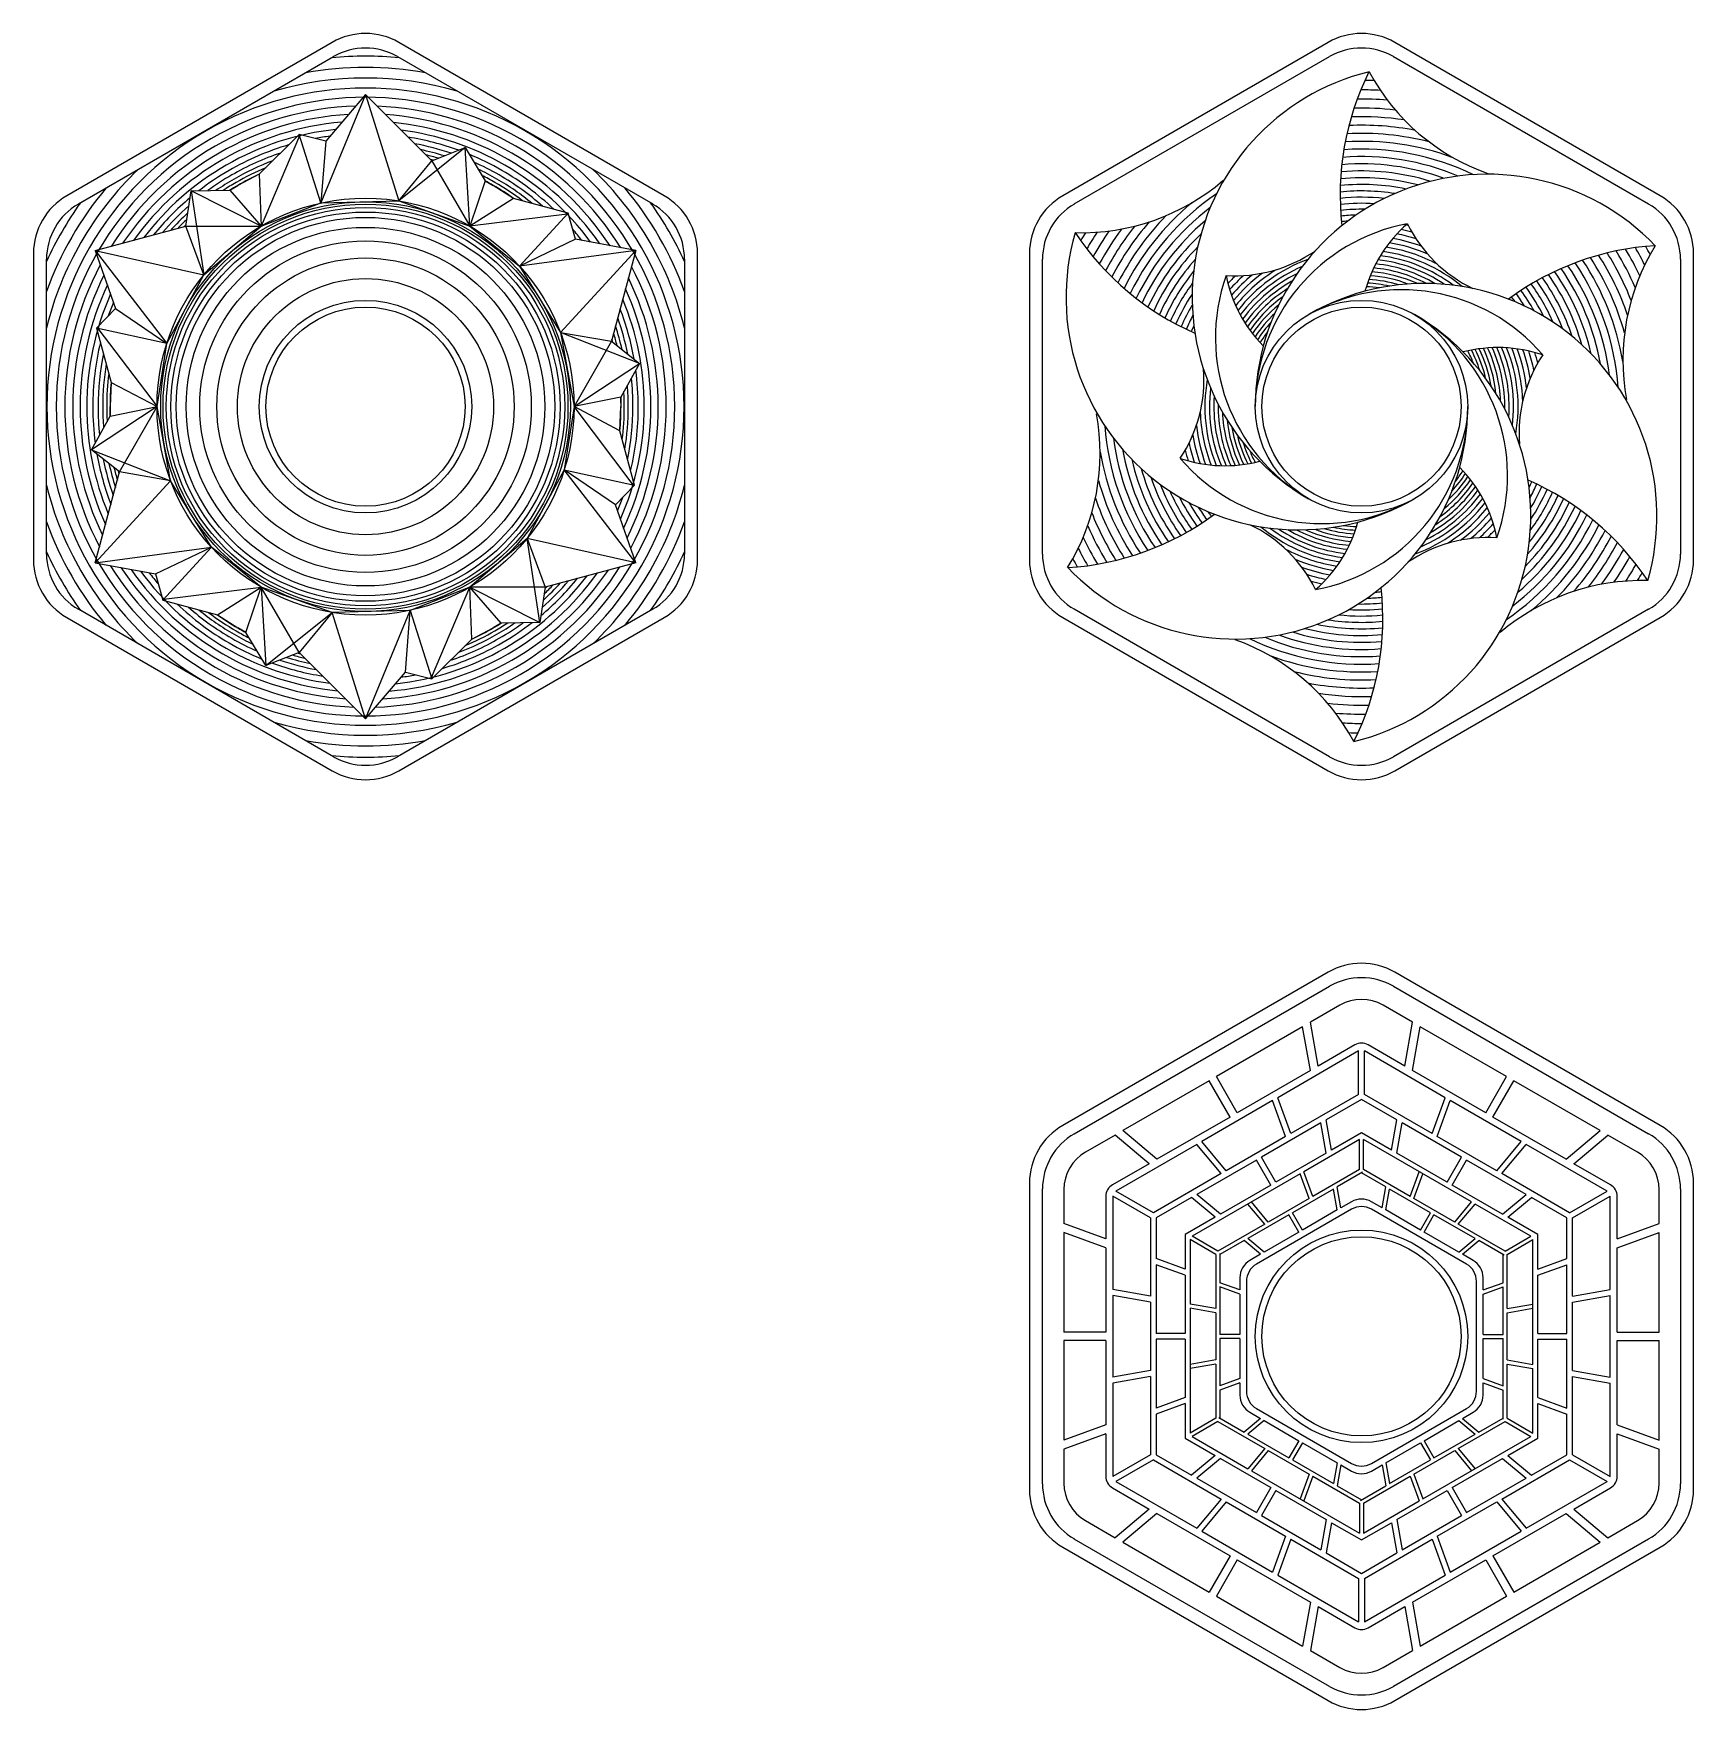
# Model space of a CAD drawing. Header units: millimetres. Extents: x -250 to 625, y -316 to 755.
# Drawn here: x -250 to 0, y -196.2 to 56.2 of the extents above; entities that cross this region are included whole.
import ezdxf

# ---------------------------------------------------------------- set-up
doc = ezdxf.new("R2010")
doc.units = ezdxf.units.MM
doc.layers.get('0').update_dxf_attribs({"lineweight": 25, "true_color": 0xffffff})
doc.layers.add('cut', color=1, linetype='Continuous', lineweight=25, true_color=0xff0000)

msp = doc.modelspace()

# ---------------------------------------------------------------- linework, layer by layer
for p, q in [((-205, 54.85), (-245, 31.75)), ((-155, 31.75), (-195, 54.85)), ((-55, 54.85), (-95, 31.75)), ((-5, 31.75), (-45, 54.85)), ((-250, 23.09), (-250, -23.09)), ((-150, -23.09), (-150, 23.09)), ((-100, 23.09), (-100, -23.09)), ((0, -23.09), (0, 23.09)), ((-245, -31.75), (-205, -54.85)), ((-195, -54.85), (-155, -31.75)), ((-95, -31.75), (-55, -54.85)), ((-45, -54.85), (-5, -31.75)), ((-55, -85.15), (-95, -108.25)), ((-5, -108.25), (-45, -85.15)), ((-100, -116.91), (-100, -163.09)), ((0, -163.09), (0, -116.91)), ((-95, -171.75), (-55, -194.85)), ((-45, -194.85), (-5, -171.75))]:
    msp.add_line(p, q)
for centre in [(-200, 0), (-50, 0), (-50, -140)]:
    msp.add_circle(centre, 15)
for centre, start, end in [((-200, 46.19), 60, 120), ((-50, 46.19), 60, 120), ((-240, 23.09), 120, 180), ((-160, 23.09), 360, 60), ((-90, 23.09), 120, 180), ((-10, 23.09), 360, 60), ((-240, -23.09), 180, 240), ((-160, -23.09), 300, 360), ((-90, -23.09), 180, 240), ((-10, -23.09), 300, 360), ((-200, -46.19), 240, 300), ((-50, -46.19), 240, 300), ((-50, -93.81), 60, 120), ((-90, -116.91), 120, 180), ((-10, -116.91), 360, 60), ((-90, -163.09), 180, 240), ((-10, -163.09), 300, 360), ((-50, -186.19), 240, 300)]:
    msp.add_arc(centre, 10, start, end)
at = {"layer": 'cut'}
for p, q in [((-243.25, 30.52), (-204.81, 52.71)), ((-195.19, 52.71), (-156.75, 30.52)), ((-93.25, 30.52), (-54.81, 52.71)), ((-45.19, 52.71), (-6.75, 30.52)), ((-200, 47), (-206.71, 30.68)), ((-200, 47), (-206, 40)), ((-200, 47), (-190, 37)), ((-200, 47), (-195, 31)), ((-210, 41), (-216, 35)), ((-209.93, 40.79), (-215.7, 27.19)), ((-206, 40), (-210, 41)), ((-206.71, 30.68), (-210, 41)), ((-206, 40), (-206.71, 30.68)), ((-185, 39), (-195, 31)), ((-190, 37), (-185, 39)), ((-185, 39), (-182, 34)), ((-184.3, 27.19), (-185, 39)), ((-195, 31), (-190, 37)), ((-190, 37), (-184.3, 27.19)), ((-220.44, 32.59), (-219.22, 33.29)), ((-216, 35), (-219.22, 33.29)), ((-216, 35), (-215.7, 27.19)), ((-182, 34), (-184.3, 27.19)), ((-182, 34), (-180.78, 33.29)), ((-177.69, 31.36), (-180.78, 33.29)), ((-227.04, 27.16), (-226.27, 32.49)), ((-226.27, 32.49), (-220.44, 32.59)), ((-226.27, 32.49), (-224.35, 19.83)), ((-215.7, 27.19), (-226.27, 32.49)), ((-220.44, 32.59), (-215.7, 27.19)), ((-215.7, 27.19), (-206.71, 30.68)), ((-206.71, 30.68), (-195, 31)), ((-195, 31), (-184.3, 27.19)), ((-177.69, 31.36), (-184.3, 27.19)), ((-169.49, 29.16), (-177.69, 31.36)), ((-169.64, 29), (-184.3, 27.19)), ((-176.79, 21.15), (-169.49, 29.16)), ((-168.36, 25.2), (-169.49, 29.16)), ((-240.7, 23.5), (-227.04, 27.16)), ((-227.04, 27.16), (-215.7, 27.19)), ((-224.35, 19.83), (-227.04, 27.16)), ((-224.35, 19.83), (-215.7, 27.19)), ((-184.3, 27.19), (-176.79, 21.15)), ((-240.7, 23.5), (-237.64, 14.8)), ((-240.7, 23.5), (-224.35, 19.83)), ((-240.7, 23.5), (-229.92, 9.53)), ((-168.36, 25.2), (-176.79, 21.15)), ((-159.3, 23.5), (-176.79, 21.15)), ((-159.3, 23.5), (-170.65, 11.17)), ((-159.3, 23.5), (-168.36, 25.2)), ((-159.3, 23.5), (-162.96, 9.84)), ((-248.05, -22.19), (-248.05, 22.19)), ((-176.79, 21.15), (-170.65, 11.17)), ((-151.95, 22.19), (-151.95, -22.19)), ((-98.05, -22.19), (-98.05, 22.19)), ((-1.95, 22.19), (-1.95, -22.19)), ((-229.92, 9.53), (-224.35, 19.83)), ((-237.64, 14.8), (-240.51, 11.84)), ((-237.64, 14.8), (-229.92, 9.53)), ((-240.51, 11.84), (-238.31, 3.64)), ((-229.92, 9.53), (-240.51, 11.84)), ((-240.29, 11.79), (-231.4, 0)), ((-170.65, 11.17), (-162.96, 9.84)), ((-158.73, 6.51), (-170.65, 11.17)), ((-170.65, 11.17), (-168.6, 0)), ((-231.4, 0), (-229.92, 9.53)), ((-162.96, 9.84), (-168.6, 0)), ((-162.96, 9.84), (-158.73, 6.51)), ((-168.6, 0), (-158.73, 6.51)), ((-158.73, 6.51), (-161.56, 1.41)), ((-238.31, 3.64), (-238.44, 0)), ((-238.31, 3.64), (-231.4, 0)), ((-231.4, 0), (-241.27, -6.51)), ((-238.44, -1.41), (-238.44, 0)), ((-238.44, -1.41), (-231.4, 0)), ((-237.04, -9.84), (-231.4, 0)), ((-229.35, -11.17), (-231.4, 0)), ((-161.56, 1.41), (-168.6, 0)), ((-161.56, 1.41), (-161.56, 0)), ((-241.27, -6.51), (-238.44, -1.41)), ((-168.6, 0), (-170.08, -9.53)), ((-161.69, -3.64), (-168.6, 0)), ((-159.71, -11.79), (-168.6, 0)), ((-161.69, -3.64), (-161.56, 0)), ((-159.49, -11.84), (-161.69, -3.64)), ((-237.04, -9.84), (-241.27, -6.51)), ((-241.27, -6.51), (-229.35, -11.17)), ((-240.7, -23.5), (-237.04, -9.84)), ((-229.35, -11.17), (-237.04, -9.84)), ((-170.08, -9.53), (-175.65, -19.83)), ((-159.3, -23.5), (-170.08, -9.53)), ((-170.08, -9.53), (-159.49, -11.84)), ((-162.36, -14.8), (-170.08, -9.53)), ((-240.7, -23.5), (-229.35, -11.17)), ((-223.21, -21.15), (-229.35, -11.17)), ((-162.36, -14.8), (-159.49, -11.84)), ((-159.3, -23.5), (-162.36, -14.8)), ((-175.65, -19.83), (-184.3, -27.19)), ((-159.3, -23.5), (-175.65, -19.83)), ((-175.65, -19.83), (-172.96, -27.16)), ((-173.73, -32.49), (-175.65, -19.83)), ((-240.7, -23.5), (-223.21, -21.15)), ((-231.64, -25.2), (-223.21, -21.15)), ((-223.21, -21.15), (-230.51, -29.16)), ((-215.7, -27.19), (-223.21, -21.15)), ((-240.7, -23.5), (-231.64, -25.2)), ((-231.64, -25.2), (-230.51, -29.16)), ((-159.3, -23.5), (-172.96, -27.16)), ((-230.36, -29), (-215.7, -27.19)), ((-222.31, -31.36), (-215.7, -27.19)), ((-218, -34), (-215.7, -27.19)), ((-210, -37), (-215.7, -27.19)), ((-205, -31), (-215.7, -27.19)), ((-215.7, -27.19), (-215, -39)), ((-184.3, -27.19), (-193.29, -30.68)), ((-190.07, -40.79), (-184.3, -27.19)), ((-172.96, -27.16), (-184.3, -27.19)), ((-184.3, -27.19), (-173.73, -32.49)), ((-184, -35), (-184.3, -27.19)), ((-179.56, -32.59), (-184.3, -27.19)), ((-172.96, -27.16), (-173.73, -32.49)), ((-230.51, -29.16), (-222.31, -31.36)), ((-204.81, -52.71), (-243.25, -30.52)), ((-222.31, -31.36), (-219.22, -33.29)), ((-215, -39), (-205, -31)), ((-205, -31), (-210, -37)), ((-193.29, -30.68), (-205, -31)), ((-200, -47), (-205, -31)), ((-200, -47), (-193.29, -30.68)), ((-156.75, -30.52), (-195.19, -52.71)), ((-194, -40), (-193.29, -30.68)), ((-193.29, -30.68), (-190, -41)), ((-179.56, -32.59), (-180.78, -33.29)), ((-173.73, -32.49), (-179.56, -32.59)), ((-54.81, -52.71), (-93.25, -30.52)), ((-6.75, -30.52), (-45.19, -52.71)), ((-218, -34), (-219.22, -33.29)), ((-215, -39), (-218, -34)), ((-190, -41), (-184, -35)), ((-184, -35), (-180.78, -33.29)), ((-210, -37), (-215, -39)), ((-200, -47), (-210, -37)), ((-200, -47), (-194, -40)), ((-194, -40), (-190, -41)), ((-93.25, -109.48), (-54.81, -87.29)), ((-45.19, -87.29), (-6.75, -109.48)), ((-53.25, -90.13), (-57.7, -92.7)), ((-42.3, -92.7), (-46.75, -90.13)), ((-58.86, -93.37), (-71.86, -100.87)), ((-57.7, -99.98), (-58.86, -93.37)), ((-56.53, -99.31), (-57.7, -92.7)), ((-43.47, -99.31), (-42.3, -92.7)), ((-42.3, -99.98), (-41.14, -93.37)), ((-28.14, -100.87), (-41.14, -93.37)), ((-50.44, -97.02), (-62.62, -104.06)), ((-51, -96.12), (-56.53, -99.31)), ((-50.44, -103.56), (-50.44, -97.02)), ((-37.38, -104.06), (-49.57, -97.02)), ((-49.57, -103.56), (-49.57, -97.02)), ((-43.47, -99.31), (-49, -96.12)), ((-68.71, -106.34), (-71.86, -100.87)), ((-57.7, -99.98), (-68.71, -106.34)), ((-31.29, -106.34), (-42.3, -99.98)), ((-31.29, -106.34), (-28.14, -100.87)), ((-72.95, -101.5), (-85.95, -109.01)), ((-69.8, -106.97), (-72.95, -101.5)), ((-30.2, -106.97), (-27.05, -101.5)), ((-14.05, -109.01), (-27.05, -101.5)), ((-63.38, -104.5), (-74.05, -110.66)), ((-61.42, -109.9), (-63.38, -104.5)), ((-60.65, -109.46), (-62.62, -104.06)), ((-50.44, -103.56), (-60.65, -109.46)), ((-50, -104.31), (-55.31, -107.38)), ((-44.69, -107.38), (-50, -104.31)), ((-39.35, -109.46), (-49.57, -103.56)), ((-39.35, -109.46), (-37.38, -104.06)), ((-38.58, -109.9), (-36.62, -104.5)), ((-25.95, -110.66), (-36.62, -104.5)), ((-69.8, -106.97), (-80.81, -113.33)), ((-56.11, -107.84), (-65.08, -113.02)), ((-55.31, -112.4), (-56.11, -107.84)), ((-54.51, -111.94), (-55.31, -107.38)), ((-45.49, -111.94), (-44.69, -107.38)), ((-44.69, -112.4), (-43.89, -107.84)), ((-34.92, -113.02), (-43.89, -107.84)), ((-19.19, -113.33), (-30.2, -106.97)), ((-87.12, -109.68), (-91.57, -112.25)), ((-81.97, -114), (-87.12, -109.68)), ((-80.81, -113.33), (-85.95, -109.01)), ((-70.36, -115.06), (-74.05, -110.66)), ((-61.42, -109.9), (-70.36, -115.06)), ((-50.3, -110.36), (-58.7, -115.21)), ((-50, -109.34), (-54.51, -111.94)), ((-50.3, -114.87), (-50.3, -110.36)), ((-45.49, -111.94), (-50, -109.34)), ((-33.41, -119.76), (-49.7, -110.36)), ((-49.7, -114.87), (-49.7, -110.36)), ((-29.64, -115.06), (-38.58, -109.9)), ((-29.64, -115.06), (-25.95, -110.66)), ((-19.19, -113.33), (-14.05, -109.01)), ((-18.03, -114), (-12.88, -109.68)), ((-8.43, -112.25), (-12.88, -109.68)), ((-74.82, -111.1), (-87, -118.13)), ((-71.12, -115.5), (-74.82, -111.1)), ((-65.83, -113.45), (-74.8, -118.63)), ((-63.65, -117.22), (-65.83, -113.45)), ((-62.9, -116.79), (-65.08, -113.02)), ((-55.31, -112.4), (-62.9, -116.79)), ((-37.1, -116.79), (-44.69, -112.4)), ((-37.1, -116.79), (-34.92, -113.02)), ((-36.35, -117.22), (-34.17, -113.45)), ((-25.2, -118.63), (-34.17, -113.45)), ((-28.88, -115.5), (-25.18, -111.1)), ((-13, -118.13), (-25.18, -111.1)), ((-81.97, -114), (-87.5, -117.19)), ((-71.12, -115.5), (-81.34, -121.4)), ((-59.23, -115.52), (-75.52, -124.92)), ((-57.88, -119.24), (-59.23, -115.52)), ((-57.35, -118.94), (-58.7, -115.21)), ((-50.3, -114.87), (-57.35, -118.94)), ((-49.85, -115.3), (-53.66, -117.5)), ((-46.34, -117.5), (-50, -115.39)), ((-42.65, -118.94), (-49.7, -114.87)), ((-42.65, -118.94), (-41.3, -115.21)), ((-42.12, -119.24), (-40.77, -115.52)), ((-18.66, -121.4), (-28.88, -115.5)), ((-12.5, -117.19), (-18.03, -114)), ((-98.05, -162.19), (-98.05, -117.81)), ((-94.82, -117.88), (-94.82, -123.02)), ((-81.34, -121.4), (-87, -118.13)), ((-63.65, -117.22), (-71.25, -121.6)), ((-54.22, -117.82), (-60.4, -121.39)), ((-53.66, -120.97), (-54.22, -117.82)), ((-53.11, -120.65), (-53.66, -117.5)), ((-46.89, -120.65), (-46.34, -117.5)), ((-46.34, -120.97), (-45.78, -117.82)), ((-39.6, -121.39), (-45.78, -117.82)), ((-28.75, -121.6), (-36.35, -117.22)), ((-18.66, -121.4), (-13, -118.13)), ((-5.18, -123.02), (-5.18, -117.88)), ((-1.95, -117.81), (-1.95, -162.19)), ((-88.5, -118.92), (-88.5, -125.31)), ((-87.44, -118.89), (-87.44, -132.96)), ((-81.78, -122.16), (-87.44, -118.89)), ((-75.6, -119.09), (-80.91, -122.16)), ((-72.05, -122.07), (-75.6, -119.09)), ((-71.25, -121.6), (-74.8, -118.63)), ((-64.57, -123.1), (-67.12, -120.07)), ((-64.04, -122.8), (-66.59, -119.76)), ((-51.5, -120.87), (-65.82, -129.13)), ((-57.88, -119.24), (-64.04, -122.8)), ((-53.66, -120.97), (-58.9, -123.99)), ((-51.5, -119.72), (-53.11, -120.65)), ((-46.89, -120.65), (-48.5, -119.72)), ((-34.18, -129.13), (-48.5, -120.87)), ((-41.1, -123.99), (-46.34, -120.97)), ((-35.96, -122.8), (-42.12, -119.24)), ((-35.96, -122.8), (-33.41, -119.76)), ((-35.43, -123.1), (-32.88, -120.07)), ((-24.48, -124.92), (-32.88, -120.07)), ((-28.75, -121.6), (-25.2, -118.63)), ((-27.95, -122.07), (-24.4, -119.09)), ((-19.09, -122.16), (-24.4, -119.09)), ((-18.22, -122.16), (-12.56, -118.89)), ((-12.56, -132.96), (-12.56, -118.89)), ((-11.5, -125.31), (-11.5, -118.92)), ((-88.5, -125.31), (-94.82, -123.02)), ((-81.78, -122.16), (-81.78, -133.95)), ((-80.91, -122.16), (-80.91, -128.29)), ((-72.05, -122.07), (-76.55, -124.67)), ((-64.57, -123.1), (-71.62, -127.17)), ((-60.92, -121.69), (-67.1, -125.26)), ((-59.42, -124.29), (-60.92, -121.69)), ((-58.9, -123.99), (-60.4, -121.39)), ((-41.1, -123.99), (-39.6, -121.39)), ((-40.58, -124.29), (-39.08, -121.69)), ((-32.9, -125.26), (-39.08, -121.69)), ((-28.38, -127.17), (-35.43, -123.1)), ((-23.45, -124.67), (-27.95, -122.07)), ((-19.09, -128.29), (-19.09, -122.16)), ((-18.22, -133.95), (-18.22, -122.16)), ((-11.5, -125.31), (-5.18, -123.02)), ((-94.82, -124.36), (-94.82, -139.37)), ((-88.5, -126.66), (-94.82, -124.36)), ((-76.55, -124.67), (-76.55, -129.87)), ((-75.82, -125.44), (-75.82, -135.14)), ((-71.92, -127.69), (-75.82, -125.44)), ((-71.62, -127.17), (-75.52, -124.92)), ((-67.65, -125.58), (-71.32, -127.69)), ((-65.21, -127.63), (-67.65, -125.58)), ((-64.65, -127.31), (-67.1, -125.26)), ((-59.42, -124.29), (-64.65, -127.31)), ((-35.35, -127.31), (-40.58, -124.29)), ((-35.35, -127.31), (-32.9, -125.26)), ((-34.79, -127.63), (-32.35, -125.58)), ((-28.53, -127.78), (-32.35, -125.58)), ((-28.38, -127.17), (-24.48, -124.92)), ((-28.08, -127.69), (-24.18, -125.44)), ((-24.18, -144.25), (-24.18, -125.44)), ((-23.45, -129.87), (-23.45, -124.67)), ((-11.5, -126.66), (-5.18, -124.36)), ((-5.18, -139.37), (-5.18, -124.36)), ((-88.5, -126.66), (-88.5, -139.37)), ((-76.55, -129.87), (-80.91, -128.29)), ((-71.92, -127.69), (-71.92, -135.83)), ((-71.32, -127.52), (-71.32, -131.92)), ((-65.21, -127.63), (-66.81, -128.56)), ((-33.19, -128.56), (-34.79, -127.63)), ((-28.68, -131.92), (-28.68, -127.69)), ((-28.08, -135.83), (-28.08, -127.69)), ((-23.45, -129.87), (-19.09, -128.29)), ((-11.5, -139.37), (-11.5, -126.66)), ((-80.91, -129.21), (-80.91, -139.57)), ((-76.55, -130.8), (-80.91, -129.21)), ((-76.55, -130.8), (-76.55, -139.57)), ((-68.31, -131.16), (-68.31, -133.02)), ((-31.69, -133.02), (-31.69, -131.16)), ((-23.45, -130.8), (-19.09, -129.21)), ((-23.45, -139.57), (-23.45, -130.8)), ((-19.09, -139.57), (-19.09, -129.21)), ((-81.78, -133.95), (-87.44, -132.96)), ((-68.31, -133.02), (-71.32, -131.92)), ((-71.32, -132.56), (-71.32, -139.7)), ((-68.31, -133.65), (-71.32, -132.56)), ((-68.31, -133.65), (-68.31, -139.7)), ((-67.32, -131.73), (-67.32, -148.27)), ((-32.68, -148.27), (-32.68, -131.73)), ((-31.69, -133.02), (-28.68, -131.92)), ((-31.69, -133.65), (-28.68, -132.56)), ((-31.69, -139.7), (-31.69, -133.65)), ((-28.68, -139.7), (-28.68, -132.56)), ((-18.22, -133.95), (-12.56, -132.96)), ((-87.44, -133.84), (-87.44, -146.16)), ((-81.78, -134.84), (-87.44, -133.84)), ((-81.78, -134.84), (-81.78, -145.16)), ((-71.92, -135.83), (-75.82, -135.14)), ((-75.82, -135.75), (-75.82, -154.56)), ((-71.92, -136.44), (-75.82, -135.75)), ((-28.08, -135.83), (-24.18, -135.14)), ((-28.08, -136.44), (-24.18, -135.75)), ((-18.22, -134.84), (-12.56, -133.84)), ((-18.22, -145.16), (-18.22, -134.84)), ((-12.56, -146.16), (-12.56, -133.84)), ((-71.92, -136.44), (-71.92, -143.56)), ((-28.08, -143.56), (-28.08, -136.44)), ((-88.5, -139.37), (-94.82, -139.37)), ((-94.82, -140.63), (-94.82, -155.64)), ((-88.5, -140.63), (-94.82, -140.63)), ((-88.5, -140.63), (-88.5, -153.34)), ((-76.55, -139.57), (-80.91, -139.57)), ((-80.91, -140.44), (-80.91, -150.79)), ((-76.55, -140.44), (-80.91, -140.44)), ((-76.55, -140.44), (-76.55, -149.2)), ((-68.31, -139.7), (-71.32, -139.7)), ((-71.32, -140.3), (-71.32, -147.44)), ((-68.31, -140.3), (-71.32, -140.3)), ((-68.31, -140.3), (-68.31, -146.35)), ((-31.69, -139.7), (-28.68, -139.7)), ((-31.69, -146.35), (-31.69, -140.3)), ((-31.69, -140.3), (-28.68, -140.3)), ((-28.68, -147.44), (-28.68, -140.3)), ((-23.45, -139.57), (-19.09, -139.57)), ((-23.45, -149.2), (-23.45, -140.44)), ((-23.45, -140.44), (-19.09, -140.44)), ((-19.09, -150.79), (-19.09, -140.44)), ((-11.5, -139.37), (-5.18, -139.37)), ((-11.5, -153.34), (-11.5, -140.63)), ((-11.5, -140.63), (-5.18, -140.63)), ((-5.18, -155.64), (-5.18, -140.63)), ((-71.92, -143.56), (-75.82, -144.25)), ((-28.08, -143.56), (-24.18, -144.25)), ((-81.78, -145.16), (-87.44, -146.16)), ((-81.78, -146.05), (-87.44, -147.04)), ((-81.78, -146.05), (-81.78, -157.84)), ((-71.92, -144.17), (-75.82, -144.86)), ((-71.92, -144.17), (-71.92, -152.31)), ((-68.31, -146.35), (-71.32, -147.44)), ((-31.69, -146.35), (-28.68, -147.44)), ((-28.08, -152.31), (-28.08, -144.17)), ((-28.08, -144.17), (-24.18, -144.86)), ((-24.18, -154.56), (-24.18, -144.86)), ((-18.22, -145.16), (-12.56, -146.16)), ((-18.22, -157.84), (-18.22, -146.05)), ((-18.22, -146.05), (-12.56, -147.04)), ((-87.44, -147.04), (-87.44, -161.11)), ((-68.31, -146.98), (-71.32, -148.08)), ((-71.32, -148.08), (-71.32, -152.31)), ((-68.31, -146.98), (-68.31, -148.84)), ((-31.69, -148.84), (-31.69, -146.98)), ((-31.69, -146.98), (-28.68, -148.08)), ((-28.68, -152.48), (-28.68, -148.08)), ((-12.56, -161.11), (-12.56, -147.04)), ((-76.55, -149.2), (-80.91, -150.79)), ((-76.55, -150.13), (-80.91, -151.71)), ((-76.55, -150.13), (-76.55, -155.33)), ((-65.82, -150.87), (-51.5, -159.13)), ((-48.5, -159.13), (-34.18, -150.87)), ((-23.45, -149.2), (-19.09, -150.79)), ((-23.45, -155.33), (-23.45, -150.13)), ((-23.45, -150.13), (-19.09, -151.71)), ((-88.5, -153.34), (-94.82, -155.64)), ((-80.91, -151.71), (-80.91, -157.84)), ((-71.92, -152.31), (-75.82, -154.56)), ((-71.62, -152.83), (-75.52, -155.08)), ((-71.62, -152.83), (-64.57, -156.9)), ((-71.47, -152.22), (-67.65, -154.42)), ((-65.21, -152.37), (-67.65, -154.42)), ((-64.65, -152.69), (-67.1, -154.74)), ((-66.81, -151.44), (-65.21, -152.37)), ((-64.65, -152.69), (-59.42, -155.71)), ((-40.58, -155.71), (-35.35, -152.69)), ((-35.43, -156.9), (-28.38, -152.83)), ((-35.35, -152.69), (-32.9, -154.74)), ((-34.79, -152.37), (-33.19, -151.44)), ((-34.79, -152.37), (-32.35, -154.42)), ((-32.35, -154.42), (-28.68, -152.31)), ((-28.38, -152.83), (-24.48, -155.08)), ((-28.08, -152.31), (-24.18, -154.56)), ((-19.09, -157.84), (-19.09, -151.71)), ((-11.5, -153.34), (-5.18, -155.64)), ((-88.5, -154.69), (-94.82, -156.98)), ((-88.5, -154.69), (-88.5, -161.08)), ((-76.55, -155.33), (-72.05, -157.93)), ((-75.52, -155.08), (-67.12, -159.93)), ((-67.1, -154.74), (-60.92, -158.31)), ((-59.42, -155.71), (-60.92, -158.31)), ((-58.9, -156.01), (-60.4, -158.61)), ((-58.9, -156.01), (-53.66, -159.03)), ((-46.34, -159.03), (-41.1, -156.01)), ((-41.1, -156.01), (-39.6, -158.61)), ((-40.77, -164.48), (-24.48, -155.08)), ((-40.58, -155.71), (-39.08, -158.31)), ((-39.08, -158.31), (-32.9, -154.74)), ((-27.95, -157.93), (-23.45, -155.33)), ((-11.5, -161.08), (-11.5, -154.69)), ((-11.5, -154.69), (-5.18, -156.98)), ((-94.82, -156.98), (-94.82, -162.12)), ((-81.78, -157.84), (-87.44, -161.11)), ((-81.34, -158.6), (-87, -161.87)), ((-81.34, -158.6), (-71.12, -164.5)), ((-80.91, -157.84), (-75.6, -160.91)), ((-72.05, -157.93), (-75.6, -160.91)), ((-71.25, -158.4), (-74.8, -161.37)), ((-71.25, -158.4), (-63.65, -162.78)), ((-64.57, -156.9), (-67.12, -159.93)), ((-64.04, -157.2), (-66.59, -160.24)), ((-64.04, -157.2), (-57.88, -160.76)), ((-60.4, -158.61), (-54.22, -162.18)), ((-45.78, -162.18), (-39.6, -158.61)), ((-42.12, -160.76), (-35.96, -157.2)), ((-36.35, -162.78), (-28.75, -158.4)), ((-35.96, -157.2), (-33.41, -160.24)), ((-35.43, -156.9), (-32.88, -159.93)), ((-28.88, -164.5), (-18.66, -158.6)), ((-28.75, -158.4), (-25.2, -161.37)), ((-27.95, -157.93), (-24.4, -160.91)), ((-24.4, -160.91), (-19.09, -157.84)), ((-18.66, -158.6), (-13, -161.87)), ((-18.22, -157.84), (-12.56, -161.11)), ((-5.18, -162.12), (-5.18, -156.98)), ((-74.8, -161.37), (-65.83, -166.55)), ((-66.59, -160.24), (-50.3, -169.64)), ((-57.88, -160.76), (-59.23, -164.48)), ((-57.35, -161.06), (-58.7, -164.79)), ((-57.35, -161.06), (-50.3, -165.13)), ((-53.66, -159.03), (-54.22, -162.18)), ((-53.11, -159.35), (-53.66, -162.5)), ((-53.11, -159.35), (-51.5, -160.28)), ((-49.7, -165.13), (-42.65, -161.06)), ((-48.5, -160.28), (-46.89, -159.35)), ((-46.89, -159.35), (-46.34, -162.5)), ((-46.34, -159.03), (-45.78, -162.18)), ((-42.65, -161.06), (-41.3, -164.79)), ((-42.12, -160.76), (-40.77, -164.48)), ((-34.17, -166.55), (-25.2, -161.37)), ((-87.5, -162.81), (-81.97, -166)), ((-87, -161.87), (-74.82, -168.9)), ((-63.65, -162.78), (-65.83, -166.55)), ((-62.9, -163.21), (-65.08, -166.98)), ((-62.9, -163.21), (-55.31, -167.6)), ((-53.66, -162.5), (-50, -164.61)), ((-50.15, -164.7), (-46.34, -162.5)), ((-44.69, -167.6), (-37.1, -163.21)), ((-37.1, -163.21), (-34.92, -166.98)), ((-36.35, -162.78), (-34.17, -166.55)), ((-25.18, -168.9), (-13, -161.87)), ((-18.03, -166), (-12.5, -162.81)), ((-81.97, -166), (-87.12, -170.32)), ((-71.12, -164.5), (-74.82, -168.9)), ((-70.36, -164.94), (-74.05, -169.34)), ((-70.36, -164.94), (-61.42, -170.1)), ((-50.3, -165.13), (-50.3, -169.64)), ((-49.7, -169.64), (-41.3, -164.79)), ((-49.7, -165.13), (-49.7, -169.64)), ((-38.58, -170.1), (-29.64, -164.94)), ((-29.64, -164.94), (-25.95, -169.34)), ((-28.88, -164.5), (-25.18, -168.9)), ((-18.03, -166), (-12.88, -170.32)), ((-91.57, -167.75), (-87.12, -170.32)), ((-80.81, -166.67), (-85.95, -170.99)), ((-80.81, -166.67), (-69.8, -173.03)), ((-65.08, -166.98), (-56.11, -172.16)), ((-55.31, -167.6), (-56.11, -172.16)), ((-54.51, -168.06), (-55.31, -172.62)), ((-54.51, -168.06), (-50, -170.66)), ((-50, -170.66), (-45.49, -168.06)), ((-45.49, -168.06), (-44.69, -172.62)), ((-44.69, -167.6), (-43.89, -172.16)), ((-43.89, -172.16), (-34.92, -166.98)), ((-30.2, -173.03), (-19.19, -166.67)), ((-19.19, -166.67), (-14.05, -170.99)), ((-12.88, -170.32), (-8.43, -167.75)), ((-54.81, -192.71), (-93.25, -170.52)), ((-85.95, -170.99), (-72.95, -178.5)), ((-74.05, -169.34), (-63.38, -175.5)), ((-61.42, -170.1), (-63.38, -175.5)), ((-60.65, -170.54), (-62.62, -175.94)), ((-60.65, -170.54), (-50.44, -176.44)), ((-49.57, -176.44), (-39.35, -170.54)), ((-6.75, -170.52), (-45.19, -192.71)), ((-39.35, -170.54), (-37.38, -175.94)), ((-38.58, -170.1), (-36.62, -175.5)), ((-36.62, -175.5), (-25.95, -169.34)), ((-27.05, -178.5), (-14.05, -170.99)), ((-69.8, -173.03), (-72.95, -178.5)), ((-68.71, -173.66), (-71.86, -179.13)), ((-68.71, -173.66), (-57.7, -180.02)), ((-55.31, -172.62), (-50, -175.69)), ((-50, -175.69), (-44.69, -172.62)), ((-42.3, -180.02), (-31.29, -173.66)), ((-31.29, -173.66), (-28.14, -179.13)), ((-30.2, -173.03), (-27.05, -178.5)), ((-62.62, -175.94), (-50.44, -182.98)), ((-50.44, -176.44), (-50.44, -182.98)), ((-49.57, -176.44), (-49.57, -182.98)), ((-49.57, -182.98), (-37.38, -175.94)), ((-71.86, -179.13), (-58.86, -186.63)), ((-41.14, -186.63), (-28.14, -179.13)), ((-57.7, -180.02), (-58.86, -186.63)), ((-56.53, -180.69), (-57.7, -187.3)), ((-56.53, -180.69), (-51, -183.88)), ((-49, -183.88), (-43.47, -180.69)), ((-43.47, -180.69), (-42.3, -187.3)), ((-42.3, -180.02), (-41.14, -186.63)), ((-57.7, -187.3), (-53.25, -189.87)), ((-46.75, -189.87), (-42.3, -187.3))]:
    msp.add_line(p, q, dxfattribs=at)
for centre, radius in [((-200, 0), 31.4), ((-200, 0), 30.85), ((-200, 0), 30.49), ((-200, 0), 30), ((-200, 0), 29.31), ((-200, 0), 28.5), ((-200, 0), 27), ((-200, 0), 24.97), ((-200, 0), 22.39), ((-200, 0), 19.28), ((-200, 0), 16), ((-50, 0), 16), ((-50, -140), 16)]:
    msp.add_circle(centre, radius, dxfattribs=at)
for centre, radius, start, end in [((-200, 44.39), 9.61, 60, 120), ((-50, 44.39), 9.61, 60, 120), ((-200, 0), 51.08, 79.8357, 100.1643), ((-200, 0), 52.78, 84.443, 95.557), ((-200, 0), 47.98, 60, 120), ((-200, 0), 49.48, 73.8118, 106.1882), ((-40.5, 16.45), 35, 103.8309, 240), ((-11.66, 31.93), 41.56, 153.5506, 186.4514), ((-50, 0), 49.13, 87.7828, 89.4072), ((-20, 66), 32.79, 208.3262, 250.4633), ((-200, 0), 46.58, 60, 120), ((-50, 0), 46.31, 85.1686, 90.8061), ((-50, 0), 47.7, 86.5799, 90.1309), ((-200, 0), 45.28, 91.8883, 120), ((-200, 0), 44.08, 93.3338, 120), ((-200, 0), 45.28, 60, 87.7852), ((-200, 0), 44.08, 60, 86.0721), ((-50, 0), 43.65, 81.4926, 92.0187), ((-50, 0), 44.96, 83.4998, 91.4348), ((-200, 0), 47.98, 120, 180), ((-200, 0), 42.98, 94.7639, 120), ((-200, 0), 41.98, 96.1635, 120), ((-200, 0), 41.08, 97.5156, 100.5783), ((-200, 0), 42.98, 60, 84.36), ((-200, 0), 41.98, 60, 82.6654), ((-200, 0), 41.08, 70.0281, 81.0082), ((-200, 0), 47.98, 0, 60), ((-50, 0), 41.15, 75.6536, 93.0589), ((-50, 0), 42.38, 78.9961, 92.5596), ((-200, 0), 46.58, 120, 180), ((-200, 0), 45.28, 120, 147.7852), ((-200, 0), 44.08, 120, 146.0721), ((-200, 0), 41.08, 106.3755, 120), ((-200, 0), 40.28, 108.5355, 120), ((-200, 0), 40.28, 71.3183, 79.4117), ((-200, 0), 39.58, 72.5202, 77.9035), ((-200, 0), 38.98, 73.6111, 76.5144), ((-200, 0), 41.08, 60, 67.6923), ((-200, 0), 44.08, 33.3338, 60), ((-200, 0), 45.28, 31.8883, 60), ((-200, 0), 46.58, 0, 60), ((-50, 0), 38.78, 64.2555, 93.9375), ((-50, 0), 39.95, 69.7923, 93.5178), ((-200, 0), 49.48, 133.8118, 166.1882), ((-200, 0), 42.98, 120, 144.36), ((-200, 0), 41.98, 120, 142.6654), ((-200, 0), 41.08, 120, 127.6923), ((-200, 0), 39.58, 110.6497, 120), ((-200, 0), 38.98, 112.6779, 120), ((-200, 0), 38.48, 74.5676, 75.2784), ((-200, 0), 40.28, 60, 66.1389), ((-200, 0), 39.58, 60, 64.6746), ((-200, 0), 41.08, 46.3755, 60), ((-200, 0), 41.98, 36.1635, 60), ((-200, 0), 42.98, 34.7639, 60), ((-200, 0), 49.48, 13.8118, 46.1882), ((-50, 0), 35.49, 72.939, 94.9709), ((-50, 0), 36.56, 70.119, 94.6632), ((-50, 0), 37.65, 67.2293, 94.319), ((-200, 0), 51.08, 139.8357, 160.1643), ((-200, 0), 40.28, 120, 126.1389), ((-200, 0), 39.58, 120, 124.6746), ((-200, 0), 38.98, 120, 123.329), ((-200, 0), 38.48, 120, 122.1347), ((-200, 0), 38.48, 114.5672, 120), ((-200, 0), 38.98, 60, 63.329), ((-200, 0), 38.48, 60, 62.1347), ((-200, 0), 38.48, 54.5672, 60), ((-200, 0), 38.98, 52.6779, 60), ((-200, 0), 39.58, 50.6497, 60), ((-200, 0), 40.28, 48.5355, 60), ((-200, 0), 51.08, 19.8357, 40.1643), ((-92.16, 58.98), 32.79, 268.3262, 310.4633), ((-31, 0), 35, 43.8309, 180), ((-50, 0), 33.45, 78.4186, 95.4794), ((-50, 0), 34.46, 75.7019, 95.2428), ((-200, 0), 52.78, 144.443, 155.557), ((-238.44, 22.19), 9.61, 120, 180), ((-200, 0), 41.08, 130.0281, 141.0082), ((-200, 0), 52.78, 24.443, 35.557), ((-161.56, 22.19), 9.61, 360, 60), ((-88.44, 22.19), 9.61, 120, 180), ((-50, 0), 39.95, 129.7923, 153.5178), ((-50, 0), 38.78, 124.2555, 153.9375), ((-50, 0), 32.48, 81.0989, 95.6813), ((-50, 0), 31.53, 83.752, 95.8488), ((-50, 0), 30.62, 86.3862, 95.9824), ((-11.56, 22.19), 9.61, 360, 60), ((-200, 0), 40.28, 131.3183, 139.4117), ((-200, 0), 39.58, 132.5202, 137.9035), ((-200, 0), 38.98, 133.6111, 136.5144), ((-50, 0), 42.38, 138.9961, 152.5596), ((-50, 0), 41.15, 135.6536, 153.0589), ((-50, 0), 37.65, 127.2293, 154.319), ((-50, 0), 36.56, 130.119, 154.6632), ((-50, 0), 29.72, 89.0096, 96.0824), ((-50, 0), 28.86, 91.63, 96.1488), ((-50, 0), 28.02, 94.2553, 96.1819), ((-200, 0), 38.48, 134.5676, 135.2784), ((-200, 0), 41.08, 37.5156, 40.5783), ((-59.5, 16.45), 35, 163.8309, 300), ((-58.48, 49.17), 41.56, 213.5506, 246.4514), ((-50, 0), 49.13, 147.7828, 149.4072), ((-50, 0), 47.7, 146.5799, 150.1309), ((-50, 0), 46.31, 145.1686, 150.8061), ((-50, 0), 44.96, 143.4998, 151.4348), ((-50, 0), 43.65, 141.4926, 152.0187), ((-50, 0), 35.49, 132.939, 154.9709), ((-38, 0), 28, 100.4872, 180), ((-29.33, 11.8), 20.9, 131.189, 164.5431), ((-50, 0), 25.78, 69.5948, 79.4031), ((-50, 0), 26.55, 71.9664, 78.4061), ((-50, 0), 27.35, 73.9076, 77.3487), ((-50, 0), 28.17, 75.5402, 76.8854), ((-24, 37), 21.31, 206.3715, 244.3995), ((-50, 0), 34.46, 135.7019, 155.2428), ((-69.04, 41.02), 21.31, 266.3715, 304.3995), ((-50, 0), 22.9, 52.959, 82.8585), ((-50, 0), 23.59, 50.0644, 82.0687), ((-50, 0), 24.3, 61.9253, 81.2313), ((-50, 0), 25.03, 66.5321, 80.3438), ((-3.18, -17.24), 41.56, 93.5506, 126.4514), ((-50, 0), 42.38, 18.9961, 32.5596), ((-50, 0), 43.65, 21.4926, 32.0187), ((-50, 0), 44.96, 23.4998, 31.4348), ((22.16, 7.02), 32.79, 148.3262, 190.4633), ((-50, 0), 46.31, 25.1686, 30.8061), ((-50, 0), 47.7, 26.5799, 30.1309), ((-50, 0), 49.13, 27.7828, 29.4072), ((-200, 0), 45.28, 151.8883, 180), ((-200, 0), 45.28, 0, 27.7852), ((-50, 0), 33.45, 138.4186, 155.4794), ((-50, 0), 32.48, 141.0989, 155.6813), ((-50, 0), 24.3, 121.9253, 141.2313), ((-50, 0), 23.59, 110.0644, 142.0687), ((-50, 0), 22.9, 112.959, 142.8585), ((-50, 0), 20.35, 65.5831, 85.5843), ((-50, 0), 20.96, 62.2269, 84.9642), ((-50, 0), 21.59, 59.021, 84.3043), ((-50, 0), 22.24, 55.9388, 83.603), ((-50, 0), 35.49, 12.939, 34.9709), ((-50, 0), 36.56, 10.119, 34.6632), ((-50, 0), 37.65, 7.2293, 34.319), ((-50, 0), 38.78, 4.2555, 33.9375), ((-50, 0), 39.95, 9.7923, 33.5178), ((-50, 0), 41.15, 15.6536, 33.0589), ((-200, 0), 44.08, 153.3338, 180), ((-200, 0), 42.98, 154.7639, 180), ((-200, 0), 42.98, 0, 24.36), ((-200, 0), 44.08, 0, 26.0721), ((-50, 0), 31.53, 143.752, 155.8488), ((-44, 10.39), 28, 160.4872, 240), ((-49.89, 23.8), 20.9, 191.189, 224.5431), ((-50, 0), 27.35, 133.9076, 137.3487), ((-50, 0), 26.55, 131.9664, 138.4061), ((-50, 0), 25.78, 129.5948, 139.4031), ((-50, 0), 25.03, 126.5321, 140.3438), ((-50, 0), 22.24, 115.9388, 143.603), ((-50, 0), 21.59, 119.021, 144.3043), ((-50, 0), 20.96, 122.2269, 144.9642), ((-40.5, -16.45), 35, 343.8309, 120), ((-50, 0), 18.08, 81.429, 87.6953), ((-50, 0), 18.62, 76.9647, 87.2206), ((-50, 0), 19.18, 72.896, 86.7113), ((-50, 0), 19.76, 69.124, 86.1663), ((-50, 0), 24.3, 47.2403, 47.883), ((-50, 0), 30.62, 26.3862, 35.9824), ((-50, 0), 31.53, 23.752, 35.8488), ((-50, 0), 32.48, 21.0989, 35.6813), ((-50, 0), 33.45, 18.4186, 35.4794), ((-50, 0), 34.46, 15.7019, 35.2428), ((-200, 0), 41.98, 156.1635, 180), ((-200, 0), 41.08, 157.5156, 160.5783), ((-200, 0), 41.98, 0, 22.6654), ((-50, 0), 30.62, 146.3862, 155.9824), ((-50, 0), 29.72, 149.0096, 156.0824), ((-50, 0), 20.35, 125.5831, 145.5843), ((-50, 0), 19.76, 129.124, 146.1663), ((-44, -10.39), 28, 40.4872, 120), ((-50, 0), 28.02, 34.2553, 36.1819), ((-50, 0), 28.86, 31.63, 36.1488), ((-50, 0), 29.72, 29.0096, 36.0824), ((-200, 0), 40.28, 11.3183, 19.4117), ((-200, 0), 41.08, 10.0281, 21.0082), ((-50, 0), 28.86, 151.63, 156.1488), ((-50, 0), 19.18, 132.896, 146.7113), ((-50, 0), 18.62, 136.9647, 147.2206), ((-59.5, -16.45), 35, 283.8309, 60), ((-56, -10.39), 28, 340.4872, 60), ((-200, 0), 38.48, 14.5676, 15.2784), ((-200, 0), 38.98, 13.6111, 16.5144), ((-200, 0), 39.58, 12.5202, 17.9035), ((-50, 0), 28.02, 154.2553, 156.1819), ((-50, 0), 18.08, 141.429, 147.6953), ((-200, 0), 41.08, 166.3755, 180), ((-200, 0), 40.28, 168.5355, 180), ((-29.44, -12), 20.9, 71.189, 104.5431), ((-50, 0), 18.08, 21.429, 27.6953), ((-50, 0), 18.62, 16.9647, 27.2206), ((-50, 0), 19.18, 12.896, 26.7113), ((-50, 0), 19.76, 9.124, 26.1663), ((-50, 0), 20.35, 5.5831, 25.5843), ((-50, 0), 20.96, 2.2269, 24.9642), ((-50, 0), 21.59, 359.021, 24.3043), ((-50, 0), 22.24, 355.9388, 23.603), ((-50, 0), 22.9, 352.959, 22.8585), ((-50, 0), 23.59, 350.0644, 22.0687), ((-50, 0), 24.3, 1.9253, 21.2313), ((-50, 0), 25.03, 6.5321, 20.3438), ((-4.96, -4.02), 21.31, 146.3715, 184.3995), ((-50, 0), 25.78, 9.5948, 19.4031), ((-50, 0), 26.55, 11.9664, 18.4061), ((-50, 0), 27.35, 13.9076, 17.3487), ((-200, 0), 39.58, 170.6497, 180), ((-200, 0), 41.08, 0, 7.6923), ((-95.04, 4.02), 21.31, 326.3715, 4.3995), ((-200, 0), 38.98, 172.6779, 180), ((-200, 0), 38.48, 174.5672, 180), ((-200, 0), 39.58, 0, 4.6746), ((-200, 0), 40.28, 0, 6.1389), ((-50, 0), 23.59, 170.0644, 202.0687), ((-50, 0), 22.9, 172.959, 202.8585), ((-200, 0), 47.98, 180, 240), ((-200, 0), 46.58, 180, 240), ((-200, 0), 45.28, 180, 207.7852), ((-200, 0), 44.08, 180, 206.0721), ((-200, 0), 42.98, 180, 204.36), ((-200, 0), 41.98, 180, 202.6654), ((-200, 0), 41.08, 180, 187.6923), ((-200, 0), 40.28, 180, 186.1389), ((-200, 0), 39.58, 180, 184.6746), ((-200, 0), 38.98, 180, 183.329), ((-200, 0), 38.48, 180, 182.1347), ((-200, 0), 46.58, 300, 0), ((-200, 0), 47.98, 300, 0), ((-200, 0), 38.48, 354.5672, 0), ((-200, 0), 41.98, 336.1635, 0), ((-200, 0), 38.48, 0, 2.1347), ((-200, 0), 38.98, 352.6779, 0), ((-200, 0), 42.98, 334.7639, 0), ((-200, 0), 38.98, 0, 3.329), ((-200, 0), 39.58, 350.6497, 0), ((-200, 0), 44.08, 333.3338, 0), ((-200, 0), 40.28, 348.5355, 0), ((-200, 0), 41.08, 346.3755, 0), ((-200, 0), 45.28, 331.8883, 0), ((-69, 0), 35, 223.8309, 0), ((-50, 0), 22.24, 175.9388, 203.603), ((-50, 0), 21.59, 179.021, 204.3043), ((-62, 0), 28, 280.4872, 0), ((-122.16, -7.02), 32.79, 328.3262, 10.4633), ((-50, 0), 24.3, 181.9253, 201.2313), ((-50, 0), 20.96, 182.2269, 204.9642), ((-50, 0), 20.35, 185.5831, 205.5843), ((-50, 0), 38.78, 184.2555, 213.9375), ((-50, 0), 37.65, 187.2293, 214.319), ((-50, 0), 25.78, 189.5948, 199.4031), ((-50, 0), 25.03, 186.5321, 200.3438), ((-50, 0), 19.76, 189.124, 206.1663), ((-50, 0), 19.18, 192.896, 206.7113), ((-200, 0), 41.08, 190.0281, 201.0082), ((-50, 0), 39.95, 189.7923, 213.5178), ((-50, 0), 36.56, 190.119, 214.6632), ((-50, 0), 27.35, 193.9076, 197.3487), ((-50, 0), 26.55, 191.9664, 198.4061), ((-50, 0), 18.62, 196.9647, 207.2206), ((-50, 0), 18.08, 201.429, 207.6953), ((-200, 0), 40.28, 191.3183, 199.4117), ((-200, 0), 39.58, 192.5202, 197.9035), ((-200, 0), 38.98, 193.6111, 196.5144), ((-200, 0), 38.48, 194.5676, 195.2784), ((-50, 0), 35.49, 192.939, 214.9709), ((-50, 0), 34.46, 195.7019, 215.2428), ((-56, 10.39), 28, 220.4872, 300), ((-70.56, 12), 20.9, 251.189, 284.5431), ((-50, 0), 18.62, 316.9647, 327.2206), ((-50, 0), 18.08, 321.429, 327.6953), ((-50.11, -23.8), 20.9, 11.189, 44.5431), ((-200, 0), 49.48, 193.8118, 226.1882), ((-200, 0), 49.48, 313.8118, 346.1882), ((-50, 0), 41.15, 195.6536, 213.0589), ((-50, 0), 33.45, 198.4186, 215.4794), ((-50, 0), 32.48, 201.0989, 215.6813), ((-50, 0), 21.59, 299.021, 324.3043), ((-50, 0), 20.96, 302.2269, 324.9642), ((-50, 0), 20.35, 305.5831, 325.5843), ((-50, 0), 19.76, 309.124, 326.1663), ((-50, 0), 19.18, 312.896, 326.7113), ((-41.52, -49.17), 41.56, 33.5506, 66.4514), ((-50, 0), 28.02, 334.2553, 336.1819), ((-50, 0), 28.86, 331.63, 336.1488), ((-50, 0), 29.72, 329.0096, 336.0824), ((-50, 0), 30.62, 326.3862, 335.9824), ((-200, 0), 41.08, 337.5156, 340.5783), ((-50, 0), 42.38, 198.9961, 212.5596), ((-50, 0), 31.53, 203.752, 215.8488), ((-50, 0), 30.62, 206.3862, 215.9824), ((-50, 0), 29.72, 209.0096, 216.0824), ((-50, 0), 28.86, 211.63, 216.1488), ((-50, 0), 23.59, 290.0644, 322.0687), ((-50, 0), 22.9, 292.959, 322.8585), ((-50, 0), 22.24, 295.9388, 323.603), ((-50, 0), 35.49, 312.939, 334.9709), ((-50, 0), 34.46, 315.7019, 335.2428), ((-50, 0), 33.45, 318.4186, 335.4794), ((-50, 0), 32.48, 321.0989, 335.6813), ((-50, 0), 31.53, 323.752, 335.8488), ((-200, 0), 51.08, 199.8357, 220.1643), ((-200, 0), 51.08, 319.8357, 340.1643), ((-96.82, 17.24), 41.56, 273.5506, 306.4514), ((-50, 0), 43.65, 201.4926, 212.0187), ((-50, 0), 28.02, 214.2553, 216.1819), ((-70.67, -11.8), 20.9, 311.189, 344.5431), ((-50, 0), 24.3, 301.9253, 321.2313), ((-50, 0), 25.03, 306.5321, 320.3438), ((-50, 0), 25.78, 309.5948, 319.4031), ((-50, 0), 26.55, 311.9664, 318.4061), ((-50, 0), 38.78, 304.2555, 333.9375), ((-50, 0), 37.65, 307.2293, 334.319), ((-50, 0), 36.56, 310.119, 334.6632), ((-50, 0), 46.31, 205.1686, 210.8061), ((-50, 0), 44.96, 203.4998, 211.4348), ((-76, -37), 21.31, 26.3715, 64.3995), ((-50, 0), 23.59, 230.0644, 262.0687), ((-50, 0), 22.9, 232.959, 262.8585), ((-50, 0), 22.24, 235.9388, 263.603), ((-50, 0), 21.59, 239.021, 264.3043), ((-50, 0), 20.96, 242.2269, 264.9642), ((-50, 0), 20.35, 245.5831, 265.5843), ((-50, 0), 19.76, 249.124, 266.1663), ((-50, 0), 19.18, 252.896, 266.7113), ((-50, 0), 18.62, 256.9647, 267.2206), ((-50, 0), 18.08, 261.429, 267.6953), ((-30.96, -41.02), 21.31, 86.3715, 124.3995), ((-50, 0), 27.35, 313.9076, 317.3487), ((-50, 0), 39.95, 309.7923, 333.5178), ((-50, 0), 41.15, 315.6536, 333.0589), ((-50, 0), 42.38, 318.9961, 332.5596), ((-200, 0), 52.78, 204.443, 215.557), ((-238.44, -22.19), 9.61, 180, 240), ((-200, 0), 52.78, 324.443, 335.557), ((-161.56, -22.19), 9.61, 300, 360), ((-88.44, -22.19), 9.61, 180, 240), ((-50, 0), 47.7, 206.5799, 210.1309), ((-50, 0), 24.3, 241.9253, 261.2313), ((-50, 0), 43.65, 321.4926, 332.0187), ((-50, 0), 44.96, 323.4998, 331.4348), ((-50, 0), 46.31, 325.1686, 330.8061), ((-11.56, -22.19), 9.61, 300, 360), ((-200, 0), 45.28, 211.8883, 240), ((-200, 0), 44.08, 213.3338, 240), ((-200, 0), 42.98, 214.7639, 240), ((-200, 0), 41.98, 216.1635, 240), ((-200, 0), 41.08, 217.5156, 220.5783), ((-200, 0), 42.98, 300, 324.36), ((-200, 0), 44.08, 300, 326.0721), ((-200, 0), 45.28, 300, 327.7852), ((-50, 0), 49.13, 207.7828, 209.4072), ((-50, 0), 25.03, 246.5321, 260.3438), ((-50, 0), 25.78, 249.5948, 259.4031), ((-50, 0), 47.7, 326.5799, 330.1309), ((-50, 0), 49.13, 327.7828, 329.4072), ((-200, 0), 41.98, 300, 322.6654), ((-200, 0), 41.08, 310.0281, 321.0082), ((-200, 0), 40.28, 311.3183, 319.4117), ((-200, 0), 39.58, 312.5202, 317.9035), ((-200, 0), 38.98, 313.6111, 316.5144), ((-200, 0), 38.48, 314.5676, 315.2784), ((-50, 0), 26.55, 251.9664, 258.4061), ((-50, 0), 27.35, 253.9076, 257.3487), ((-88.34, -31.93), 41.56, 333.5506, 6.4514), ((-7.84, -58.98), 32.79, 88.3262, 130.4633), ((-200, 0), 41.08, 226.3755, 240), ((-200, 0), 40.28, 228.5355, 240), ((-50, 0), 29.72, 269.0096, 276.0824), ((-50, 0), 28.86, 271.63, 276.1488), ((-50, 0), 28.02, 274.2553, 276.1819), ((-200, 0), 39.58, 230.6497, 240), ((-200, 0), 38.98, 232.6779, 240), ((-200, 0), 38.48, 234.5672, 240), ((-200, 0), 38.48, 300, 302.1347), ((-200, 0), 38.98, 300, 303.329), ((-200, 0), 39.58, 300, 304.6746), ((-200, 0), 40.28, 300, 306.1389), ((-200, 0), 41.08, 300, 307.6923), ((-50, 0), 33.45, 258.4186, 275.4794), ((-50, 0), 32.48, 261.0989, 275.6813), ((-50, 0), 31.53, 263.752, 275.8488), ((-50, 0), 30.62, 266.3862, 275.9824), ((-200, 0), 40.28, 240, 246.1389), ((-200, 0), 39.58, 240, 244.6746), ((-200, 0), 38.98, 240, 243.329), ((-200, 0), 38.48, 240, 242.1347), ((-200, 0), 40.28, 288.5355, 300), ((-200, 0), 39.58, 290.6497, 300), ((-200, 0), 38.98, 292.6779, 300), ((-200, 0), 38.48, 294.5672, 300), ((-80, -66), 32.79, 28.3262, 70.4633), ((-50, 0), 38.78, 244.2555, 273.9375), ((-50, 0), 37.65, 247.2293, 274.319), ((-50, 0), 36.56, 250.119, 274.6632), ((-50, 0), 35.49, 252.939, 274.9709), ((-50, 0), 34.46, 255.7019, 275.2428), ((-200, 0), 42.98, 240, 264.36), ((-200, 0), 41.98, 240, 262.6654), ((-200, 0), 41.08, 240, 247.6923), ((-200, 0), 39.58, 252.5202, 257.9035), ((-200, 0), 38.98, 253.6111, 256.5144), ((-200, 0), 38.48, 254.5676, 255.2784), ((-200, 0), 42.98, 274.7639, 300), ((-200, 0), 41.98, 276.1635, 300), ((-200, 0), 41.08, 286.3755, 300), ((-50, 0), 39.95, 249.7923, 273.5178), ((-200, 0), 46.58, 240, 300), ((-200, 0), 45.28, 240, 267.7852), ((-200, 0), 44.08, 240, 266.0721), ((-200, 0), 41.08, 250.0281, 261.0082), ((-200, 0), 40.28, 251.3183, 259.4117), ((-200, 0), 45.28, 271.8883, 300), ((-200, 0), 44.08, 273.3338, 300), ((-50, 0), 41.15, 255.6536, 273.0589), ((-200, 0), 47.98, 240, 300), ((-200, 0), 41.08, 277.5156, 280.5783), ((-50, 0), 42.38, 258.9961, 272.5596), ((-50, 0), 43.65, 261.4926, 272.0187), ((-50, 0), 44.96, 263.4998, 271.4348), ((-200, 0), 49.48, 253.8118, 286.1882), ((-50, 0), 46.31, 265.1686, 270.8061), ((-50, 0), 47.7, 266.5799, 270.1309), ((-200, 0), 51.08, 259.8357, 280.1643), ((-50, 0), 49.13, 267.7828, 269.4072), ((-200, 0), 52.78, 264.443, 275.557), ((-200, -44.39), 9.61, 240, 300), ((-50, -44.39), 9.61, 240, 300), ((-50, -95.61), 9.61, 60, 120), ((-50, -95.76), 6.5, 60, 120), ((-50, -97.85), 2, 60, 120), ((-88.44, -117.81), 9.61, 120, 180), ((-11.56, -117.81), 9.61, 360, 60), ((-88.32, -117.88), 6.5, 120, 180), ((-11.68, -117.88), 6.5, 0, 60), ((-86.5, -118.92), 2, 120, 180), ((-13.5, -118.92), 2, 0, 60), ((-50, -122.32), 3, 60, 120), ((-50, -123.46), 3, 60, 120), ((-65.31, -131.16), 3, 120, 180), ((-34.69, -131.16), 3, 0, 60), ((-64.32, -131.73), 3, 120, 180), ((-35.68, -131.73), 3, 0, 60), ((-65.31, -148.84), 3, 180, 240), ((-64.32, -148.27), 3, 180, 240), ((-35.68, -148.27), 3, 300, 0), ((-34.69, -148.84), 3, 300, 0), ((-86.5, -161.08), 2, 180, 240), ((-50, -156.54), 3, 240, 300), ((-50, -157.68), 3, 240, 300), ((-13.5, -161.08), 2, 300, 0), ((-88.44, -162.19), 9.61, 180, 240), ((-88.32, -162.12), 6.5, 180, 240), ((-11.68, -162.12), 6.5, 300, 0), ((-11.56, -162.19), 9.61, 300, 360), ((-50, -182.15), 2, 240, 300), ((-50, -184.24), 6.5, 240, 300), ((-50, -184.39), 9.61, 240, 300)]:
    msp.add_arc(centre, radius, start, end, dxfattribs=at)

doc.saveas('drawing.dxf')
